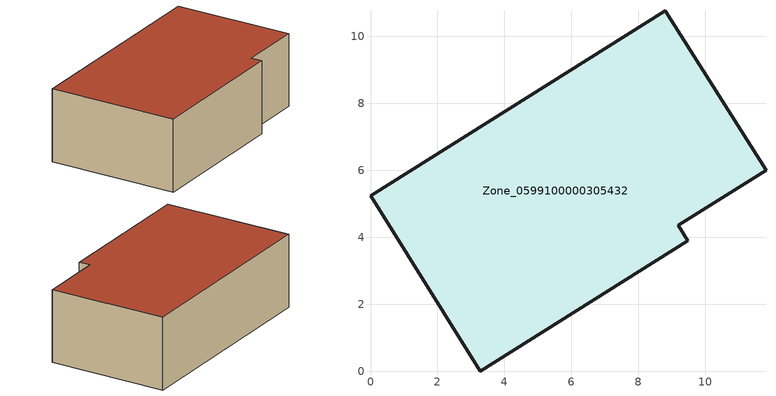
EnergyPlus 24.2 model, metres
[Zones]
Zone_0599100000305432
 floor ground (C_G): 0,5.24 8.81,10.76 11.81,6.01 9.2,4.36 9.48,3.9 3.27,0 z0
 wall outside (C_F): 8.81,10.76 0,5.24 3.27,0 9.48,3.9 9.2,4.36 11.81,6.01 8.81,10.76 z0:3.46
 roof outside (C_R): 0,5.24 3.27,0 9.48,3.9 9.2,4.36 11.81,6.01 8.81,10.76 z3.46
[BUILDING]
Pand.0599100000305432: North Axis=0; Terrain=City; Loads Convergence Tolerance Value=0.04; Temperature Convergence Tolerance Value=0.4; Solar Distribution=FullExterior; Maximum Number of Warmup Days=25; Minimum Number of Warmup Days=1
[Site:Location]
Rotterdam.The.Hague.AP_ZH_NLD Design_Conditions: Latitude=51.96; Longitude=4.45; Time Zone=1; Elevation=-4.5
[SITE:GROUNDTEMPERATURE:BUILDINGSURFACE]
18, 18, 18, 18, 18, 18, 18, 18, 18, 18, 18, 18
[MATERIAL] Thermal Absorptance=0.9; Solar Absorptance=0.7; Visible Absorptance=0.7
Name | Roughness | Thickness | Conductivity | Density | Specific Heat
G.TI.1946 | MediumSmooth | 0.15 | 1 | 540 | 1210
F.TI.1946 | Rough | 0.3 | 0.857143 | 1920 | 840
R.TI.1946 | MediumRough | 0.2 | 0.1 | 1500 | 1000
[CONSTRUCTION]
C_G: G.TI.1946
C_F: F.TI.1946
C_R: R.TI.1946
[ZONE]
Zone_0599100000305432: Type=1; Multiplier=1; Ceiling Height=Autocalculate; Volume=Autocalculate; Floor Area=autocalculate; Part of Total Floor Area=Yes
[ZONEINFILTRATION:DESIGNFLOWRATE]
Infil_Zone_0599100000305432: Zone or ZoneList or Space or SpaceList=Zone_0599100000305432; Schedule=AlwaysOn; Design Flow Rate Calculation Method=Flow/Area; Flow Rate per Floor Area=0.003; Constant Term Coefficient=1; Temperature Term Coefficient=0; Velocity Term Coefficient=0; Velocity Squared Term Coefficient=0
[HVACTEMPLATE:ZONE:IDEALLOADSAIRSYSTEM]
Zone_0599100000305432: Maximum Heating Supply Air Temperature=50; Minimum Cooling Supply Air Temperature=13; Maximum Heating Supply Air Humidity Ratio=0.0156; Minimum Cooling Supply Air Humidity Ratio=0.0077; Heating Limit=NoLimit; Cooling Limit=NoLimit; Dehumidification Control Type=ConstantSensibleHeatRatio; Cooling Sensible Heat Ratio=0.7; Dehumidification Setpoint=60; Humidification Control Type=None; Humidification Setpoint=30; Outdoor Air Method=None; Outdoor Air Flow Rate per Person=0.00944; Outdoor Air Flow Rate per Zone Floor Area=0; Outdoor Air Flow Rate per Zone=0; Demand Controlled Ventilation Type=None; Outdoor Air Economizer Type=NoEconomizer; Heat Recovery Type=None; Sensible Heat Recovery Effectiveness=0.7; Latent Heat Recovery Effectiveness=0.65
[ZONECONTROL:THERMOSTAT]
ThermostatControl_Zone_0599100000305432: Zone or ZoneList=Zone_0599100000305432; Control Type Schedule=DualSetpointControlType; Control 1=Thermostat_Zone_0599100000305432; Temperature Difference Between Cutout And Setpoint=0
[THERMOSTATSETPOINT:DUALSETPOINT]
Thermostat_Zone_0599100000305432: Heating Setpoint Temperature Schedule=HeatingSetpoint_Zone_0599100000305432; Cooling Setpoint Temperature Schedule=CoolingSetpoint_Zone_0599100000305432
[SCHEDULE:COMPACT]
HeatingSetpoint_Zone_0599100000305432: Through: 12/31, For: AllDays, Until: 24:00, 21
CoolingSetpoint_Zone_0599100000305432: Through: 12/31, For: AllDays, Until: 24:00, 24
DualSetpointControlType: Through: 12/31, For: AllDays, Until: 24:00, 4
AlwaysOn: Through: 12/31, For: AllDays, Until: 24:00, 1
